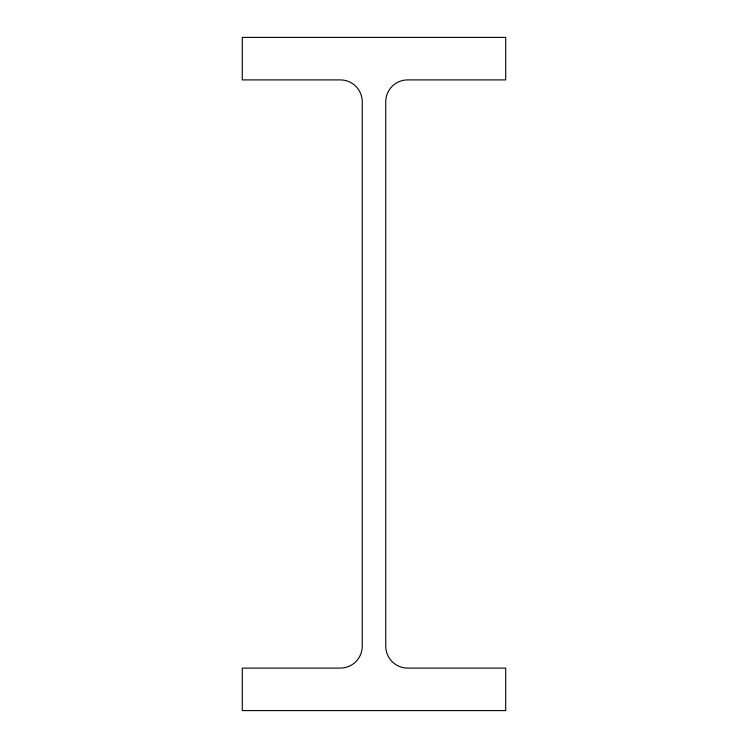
<?xml version="1.0" encoding="UTF-8"?>
<svg xmlns="http://www.w3.org/2000/svg" width="748" height="748" viewBox="0 0 748 748"><rect width="100%" height="100%" fill="white"/><g stroke="black" fill="none" stroke-linecap="round" stroke-linejoin="round"><path stroke-width="1.12" d="M505.713 37.4L242.287 37.4L242.287 79.905L340.349 79.905A21.898 21.898 0 0 1 362.247 101.803L362.247 646.197A21.898 21.898 0 0 1 340.349 668.095L242.287 668.095L242.287 710.6L505.713 710.6L505.713 668.095L407.651 668.095A21.898 21.898 0 0 1 385.753 646.197L385.753 101.803A21.898 21.898 0 0 1 407.651 79.905L505.713 79.905L505.713 37.4"/></g></svg>
